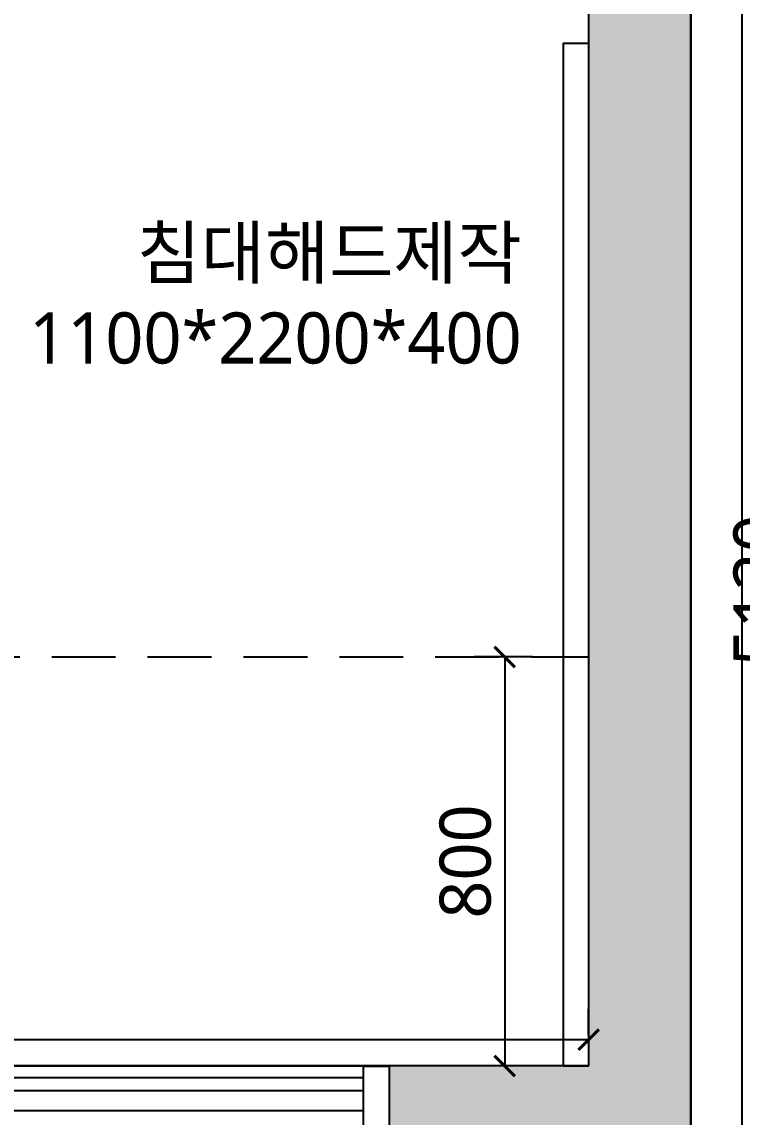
# Model space of a CAD drawing. Header units: millimetres. Extents: x 0 to 460473, y -68369 to 85219.
# Drawn here: x 257973 to 259381, y 10911 to 13053 of the extents above; entities that cross this region are included whole.
import ezdxf

# ---------------------------------------------------------------- set-up
doc = ezdxf.new("R2010")
doc.units = ezdxf.units.MM
doc.header["$LTSCALE"] = 50
doc.linetypes.add('HIDDEN2', pattern=[0.1875, 0.125, -0.0625])
for name, color, linetype in [('DIM', 7, 'Continuous'), ('fur', 6, 'Continuous'), ('ha', 8, 'Continuous'), ('hid', 8, 'HIDDEN2'), ('text', 7, 'Continuous'), ('wall', 2, 'Continuous'), ('wall2', 3, 'Continuous'), ('win', 4, 'Continuous')]:
    doc.layers.add(name, color=color, linetype=linetype)
doc.styles.add('N 맑은고딕', font='malgun.ttf')
doc.styles.add('맑은 고딕', font='malgun.ttf')
doc.dimstyles.new('DH IN40', dxfattribs={"dimscale": 40, "dimtxt": 2.5, "dimasz": 1, "dimexe": 1.5, "dimexo": 1.5, "dimtad": 1, "dimdec": 7, "dimlunit": 6, "dimtxsty": '맑은 고딕', "dimblk": 'ARCHTICK', "dimcen": 2.5, "dimclrd": 256, "dimclre": 256, "dimclrt": 256, "dimadec": 0, "dimazin": 0, "dimtfac": 1, "dimtdec": 7, "dimtix": 1, "dimtmove": 0, "dimatfit": 3, "dimldrblk": 'ARCHTICK', "dimfxl": 1, "dimtfillclr": 1, "dimlwd": -1, "dimlwe": -1, "dimarcsym": 0})

# ---------------------------------------------------------------- blocks, each defined once
blk = doc.blocks.new('2600')
at = {"layer": 'win'}
for p, q in [((7239.2, -153521), (9759.2, -153521)), ((7249.2, -153608.5), (9749.2, -153608.5)), ((7249.2, -153608.5), (9749.2, -153608.5))]:
    blk.add_line(p, q, dxfattribs=at)
blk.add_lwpolyline([(7199.2, -153721), (7249.2, -153721), (7249.2, -153521), (7199.2, -153521)], close=True, dxfattribs=at)
blk.add_lwpolyline([(7249.2, -153543.5), (8579.2, -153543.5), (8579.2, -153568.5), (7249.2, -153568.5)], dxfattribs=at)
blk = doc.blocks.new('EWEDSF')
at = {"layer": 'ha', "transparency": 33554559}
h = blk.add_hatch(color=256, dxfattribs=at)
h.dxf.hatch_style = 1
h.paths.add_polyline_path([(225634, 33319.7), (225384, 33319.7), (225384, 33119.7), (225434, 33119.7), (225434, 29829.7), (225044, 29829.7), (225044, 29629.7), (225634, 29629.7)])
at = {"layer": 'wall', "color": 2}
for p, q in [((225634, 29629.7), (225634, 33319.7)), ((225434, 29829.7), (225434, 33119.7)), ((225434, 29829.7), (221434, 29829.7))]:
    blk.add_line(p, q, dxfattribs=at)
at = {"layer": 'fur', "xscale": -1}
blk.add_blockref('2600', (232243.2, 183350.2), dxfattribs=at)
blk = doc.blocks.new('_ArchTick')
at = {"color": 0, "linetype": 'ByBlock', "const_width": 0.15}
blk.add_lwpolyline([(-0.5, -0.5), (0.5, 0.5)], dxfattribs=at)
blk = doc.blocks.new('*D284')
at = {"layer": 'Defpoints', "color": 0, "transparency": 16777216}
for p in [(259081.3, 11062.5), (255081.3, 11010.8), (259081.3, 11010.8)]:
    blk.add_point(p, dxfattribs=at)
at = {"layer": 'DIM', "transparency": 16777216}
for p, q in [((255081.3, 11070.8), (255081.3, 11122.5)), ((259081.3, 11070.8), (259081.3, 11122.5)), ((255081.3, 11062.5), (259081.3, 11062.5))]:
    blk.add_line(p, q, dxfattribs=at)
at = {"layer": 'DIM', "transparency": 16777216, "xscale": 40, "yscale": 40, "zscale": 40, "rotation": 180}
blk.add_blockref('_ArchTick', (255081.3, 11062.5), dxfattribs=at)
at = {"layer": 'DIM', "transparency": 16777216, "xscale": 40, "yscale": 40, "zscale": 40}
blk.add_blockref('_ArchTick', (259081.3, 11062.5), dxfattribs=at)
at = {"layer": 'DIM', "transparency": 16777216, "insert": (257081.3, 11147.6), "char_height": 100, "attachment_point": 5, "style": '맑은 고딕'}
blk.add_mtext('4,000', dxfattribs=at)
blk = doc.blocks.new('*D288')
at = {"layer": 'Defpoints', "color": 0, "transparency": 16777216}
for p in [(259031.3, 11810.8), (258917.2, 11010.8), (259031.3, 11010.8)]:
    blk.add_point(p, dxfattribs=at)
at = {"layer": 'DIM', "transparency": 16777216}
for p, q in [((258971.3, 11810.8), (258857.2, 11810.8)), ((258917.2, 11810.8), (258917.2, 11010.8)), ((258971.3, 11010.8), (258857.2, 11010.8))]:
    blk.add_line(p, q, dxfattribs=at)
at = {"layer": 'DIM', "transparency": 16777216, "xscale": 40, "yscale": 40, "zscale": 40}
for p, rotation in [((258917.2, 11810.8), 90), ((258917.2, 11010.8), 270)]:
    blk.add_blockref('_ArchTick', p, dxfattribs=dict(at, rotation=rotation))
at = {"layer": 'DIM', "transparency": 16777216, "insert": (258840.5, 11410.8), "char_height": 100, "attachment_point": 5, "rotation": 90, "style": '맑은 고딕'}
blk.add_mtext('800', dxfattribs=at)
blk = doc.blocks.new('*D305')
at = {"layer": 'Defpoints', "color": 0, "transparency": 16777216}
for p in [(259281.3, 14500.8), (259281.3, 9380.3), (259492, 9380.3)]:
    blk.add_point(p, dxfattribs=at)
at = {"layer": 'DIM', "transparency": 16777216}
for p, q in [((259341.3, 14500.8), (259552, 14500.8)), ((259492, 14500.8), (259492, 9380.3)), ((259341.3, 9380.3), (259552, 9380.3))]:
    blk.add_line(p, q, dxfattribs=at)
at = {"layer": 'DIM', "transparency": 16777216, "xscale": 40, "yscale": 40, "zscale": 40}
for p, rotation in [((259492, 14500.8), 90), ((259492, 9380.3), 270)]:
    blk.add_blockref('_ArchTick', p, dxfattribs=dict(at, rotation=rotation))
at = {"layer": 'DIM', "transparency": 16777216, "insert": (259415.1, 11940.6), "char_height": 100, "attachment_point": 5, "rotation": 90, "style": '맑은 고딕'}
blk.add_mtext('5120', dxfattribs=at)
blk = doc.blocks.new('*D309')
at = {"layer": 'Defpoints', "color": 0, "transparency": 16777216}
for p in [(263081.3, 11010.8), (0, 9332.8), (262889.9, 9332.8)]:
    blk.add_point(p, dxfattribs=at)
at = {"layer": 'DIM', "transparency": 16777216}
for p, q in [((263021.3, 11010.8), (262829.9, 11010.8)), ((262889.9, 11010.8), (262889.9, 9332.8)), ((60, 9332.8), (262949.9, 9332.8))]:
    blk.add_line(p, q, dxfattribs=at)
at = {"layer": 'DIM', "transparency": 16777216, "xscale": 40, "yscale": 40, "zscale": 40}
for p, rotation in [((262889.9, 11010.8), 90), ((262889.9, 9332.8), 270)]:
    blk.add_blockref('_ArchTick', p, dxfattribs=dict(at, rotation=rotation))
at = {"layer": 'DIM', "transparency": 16777216, "insert": (262812.9, 10171.8), "char_height": 100, "attachment_point": 5, "rotation": 90, "style": '맑은 고딕'}
blk.add_mtext('1680', dxfattribs=at)

msp = doc.modelspace()

# ---------------------------------------------------------------- linework, layer by layer
at = {"layer": 'fur'}
msp.add_lwpolyline([(259081.33848351, 11010.82911102), (259081.33848351, 13010.82911102), (259031.33848351, 13010.82911102), (259031.33848351, 11010.82911102)], close=True, dxfattribs=at)
at = {"layer": 'hid', "ltscale": 20}
msp.add_line((255781.33848351, 11810.82911102), (259081.33848351, 11810.82911102), dxfattribs=at)
at = {"layer": 'wall2'}
msp.add_lwpolyline([(259381.33848351, 14500.82911102), (259281.33848351, 14500.82911102), (259281.33848351, 10810.82911102), (259381.33848351, 10810.82911102)], close=True, dxfattribs=at)

# ---------------------------------------------------------------- block references
at = {"layer": 'ha'}
msp.add_blockref('EWEDSF', (33647.33979909, -18818.86598799), dxfattribs=at)

# ---------------------------------------------------------------- texts
at = {"layer": 'text', "insert": (258950.36273227, 12651.31184621), "char_height": 100, "attachment_point": 3, "style": 'N 맑은고딕'}
msp.add_mtext_dynamic_manual_height_columns('침대해드제작\\P1100*2200*400', width=2503.2681092748, gutter_width=500, heights=[0], dxfattribs=at)

# ---------------------------------------------------------------- dimensions: what is measured, and where the dimension line sits
at = {"layer": 'DIM'}
for base, p1, p2, text, picture, middle in [((259492.04788645, 9380.3295864), (259281.33848351, 14500.82911102), (259281.33848351, 9380.3295864), '5120', '*D305', (259415.11174514, 11940.57934871)), ((262889.86648756, 9332.8295864), (263081.33845055, 11010.82911102), (0, 9332.8295864), '1680', '*D309', (262812.93034626, 10171.82934871))]:
    dim = msp.add_linear_dim(base=base, p1=p1, p2=p2, angle=90, text=text, dimstyle='DH IN40', dxfattribs=at)
    dim.commit()
    dim.dimension.update_dxf_attribs({"geometry": picture, "text_midpoint": middle})
dim = msp.add_linear_dim(base=(258917.2066229604, 11010.8291110168), p1=(259031.3384835086, 11810.8291110168), p2=(259031.3384835086, 11010.8291110168), angle=90, dimstyle='DH IN40', dxfattribs=at)
dim.commit()
dim.dimension.update_dxf_attribs({"geometry": '*D288', "text_midpoint": (258840.5422207864, 11410.8291110167)})
dim = msp.add_linear_dim(base=(259081.3384835086, 11062.544575763), p1=(255081.3384835086, 11010.8291110168), p2=(259081.3384835086, 11010.8291110168), dimstyle='DH IN40', dxfattribs=at)
dim.commit()
dim.dimension.update_dxf_attribs({"geometry": '*D284', "text_midpoint": (257081.3384835086, 11147.5989235891)})

doc.saveas('drawing.dxf')
